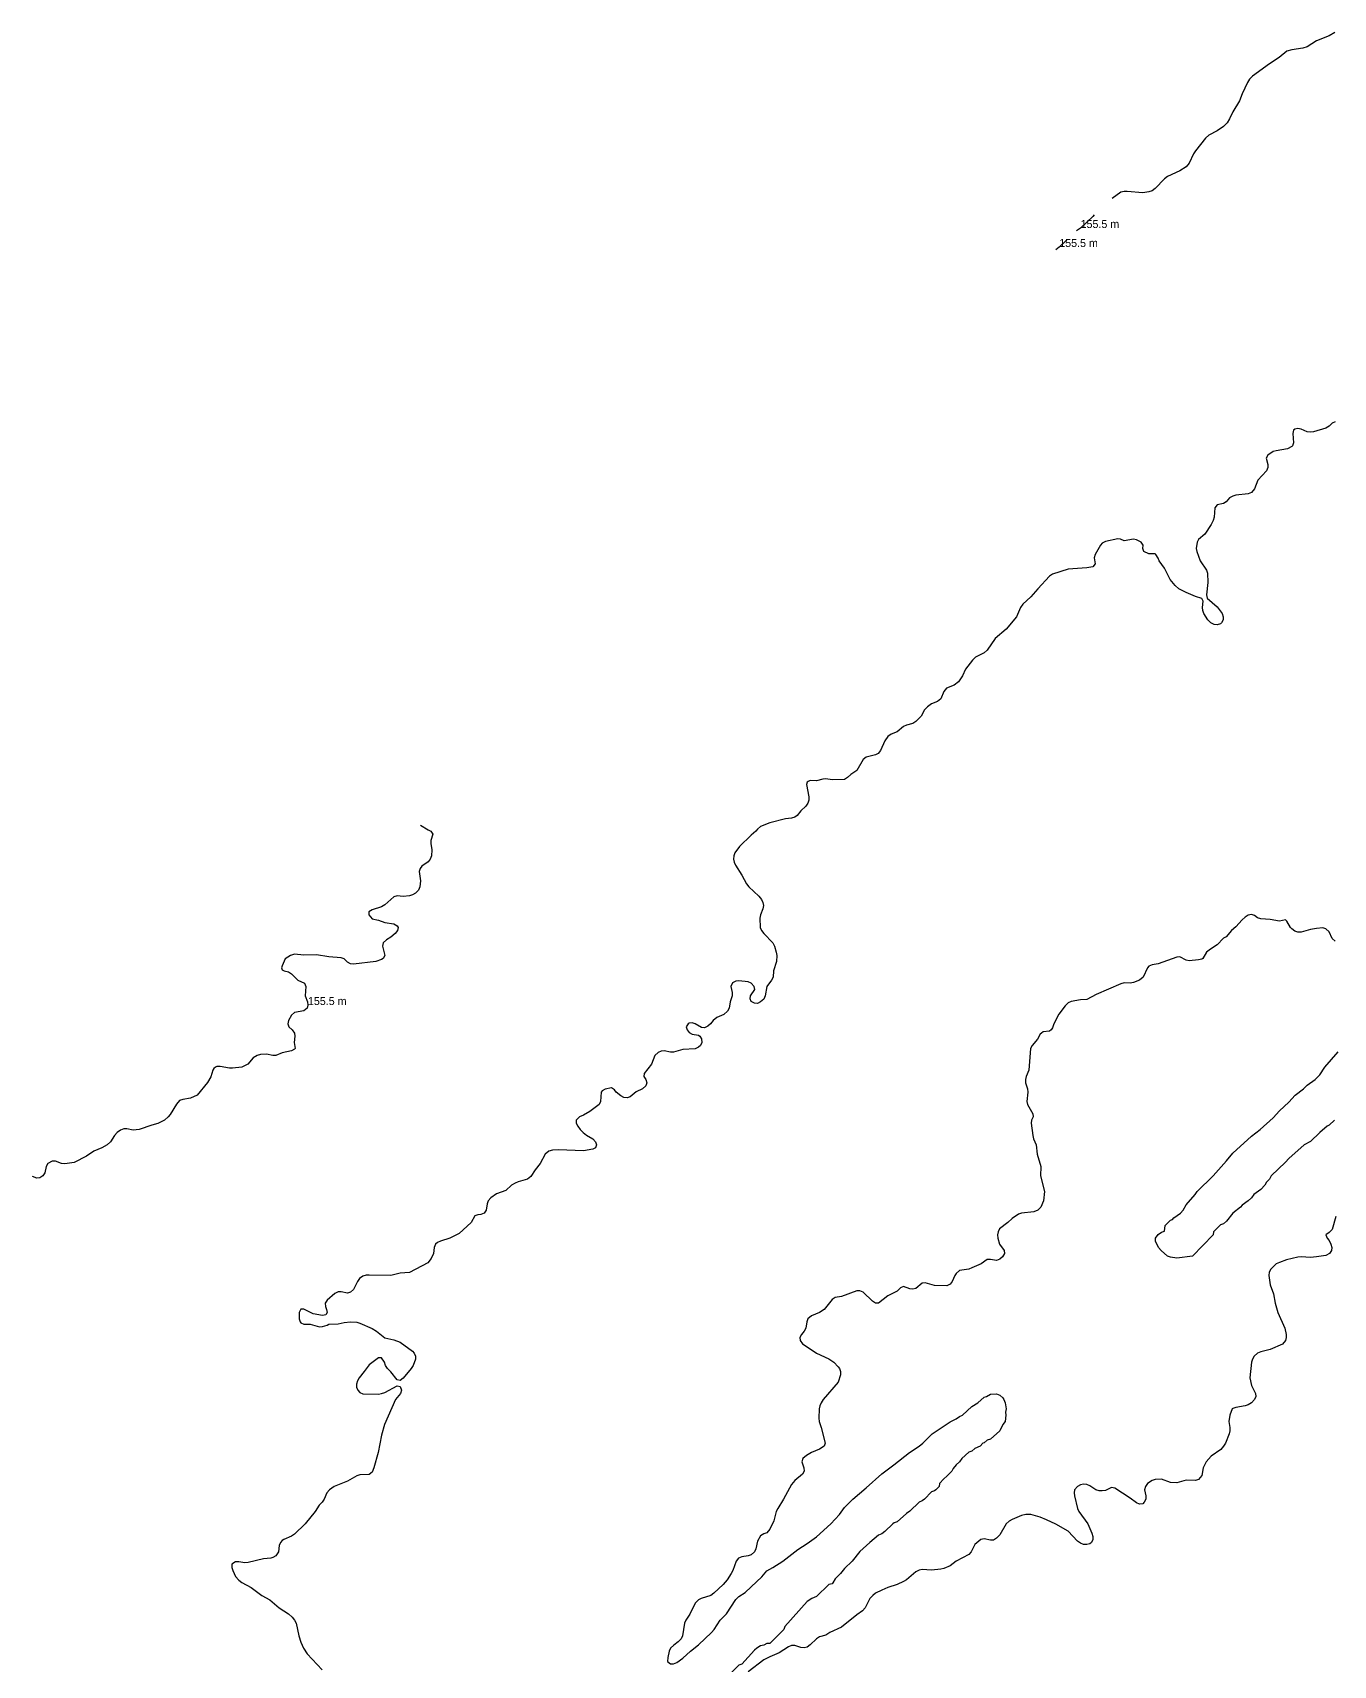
# Model space of a CAD drawing. Header units: metres. Extents: x 1651473 to 1651602, y 8211833 to 8211967.
# Drawn here: x 1651506.91 to 1651537.73, y 8211921.35 to 8211960.04 of the extents above; entities that cross this region are included whole.
import ezdxf

# ---------------------------------------------------------------- set-up
doc = ezdxf.new("R2010")
doc.units = ezdxf.units.M
doc.header["$MEASUREMENT"] = 0
doc.layers.add('Contour_Line_Minor', color=7, linetype='Continuous')
doc.layers.add('FeatureAttribs', color=7, linetype='Continuous')

# ---------------------------------------------------------------- blocks, each defined once
blk = doc.blocks.new('FEATURE')

msp = doc.modelspace()

# ---------------------------------------------------------------- linework, layer by layer
at = {"layer": 'Contour_Line_Minor', "color": 36, "true_color": 0x804000}
for points in [[(1651537.77, 8211960.037, 155.5), (1651537.636, 8211959.963, 155.5), (1651537.336, 8211959.842, 155.5), (1651537.115, 8211959.703, 155.5), (1651537.006, 8211959.669, 155.5), (1651536.747, 8211959.632, 155.5), (1651536.633, 8211959.595, 155.5), (1651536.448, 8211959.448, 155.5), (1651536.217, 8211959.301, 155.5), (1651535.818, 8211959.007, 155.5), (1651535.748, 8211958.933, 155.5), (1651535.7, 8211958.859, 155.5), (1651535.569, 8211958.587, 155.5), (1651535.506, 8211958.418, 155.5), (1651535.349, 8211958.165, 155.5), (1651535.275, 8211957.995, 155.5), (1651535.218, 8211957.902, 155.5), (1651535.128, 8211957.812, 155.5), (1651534.981, 8211957.714, 155.5), (1651534.782, 8211957.608, 155.5), (1651534.706, 8211957.534, 155.5), (1651534.465, 8211957.239, 155.5), (1651534.42, 8211957.166, 155.5), (1651534.318, 8211956.941, 155.5), (1651534.244, 8211956.854, 155.5), (1651534.097, 8211956.762, 155.5), (1651533.803, 8211956.625, 155.5), (1651533.729, 8211956.57, 155.5), (1651533.508, 8211956.344, 155.5), (1651533.435, 8211956.292, 155.5), (1651533.361, 8211956.262, 155.5), (1651533.214, 8211956.241, 155.5), (1651532.846, 8211956.27, 155.5), (1651532.772, 8211956.271, 155.5), (1651532.699, 8211956.254, 155.5), (1651532.49, 8211956.105, 155.5)], [(1651532.067, 8211955.722, 155.5), (1651532.036, 8211955.681, 155.5), (1651531.742, 8211955.408, 155.5), (1651531.646, 8211955.341, 155.5)], [(1651531.422, 8211955.138, 155.5), (1651531.394, 8211955.105, 155.5), (1651531.236, 8211954.958, 155.5), (1651531.154, 8211954.895, 155.5)], [(1651537.778, 8211950.819, 155), (1651537.704, 8211950.782, 155), (1651537.63, 8211950.715, 155), (1651537.557, 8211950.669, 155), (1651537.262, 8211950.576, 155), (1651537.189, 8211950.57, 155), (1651537.115, 8211950.581, 155), (1651536.968, 8211950.643, 155), (1651536.894, 8211950.657, 155), (1651536.821, 8211950.645, 155), (1651536.785, 8211950.615, 155), (1651536.774, 8211950.542, 155), (1651536.79, 8211950.321, 155), (1651536.765, 8211950.247, 155), (1651536.747, 8211950.23, 155), (1651536.648, 8211950.174, 155), (1651536.379, 8211950.132, 155), (1651536.305, 8211950.11, 155), (1651536.178, 8211950.026, 155), (1651536.137, 8211949.953, 155), (1651536.176, 8211949.805, 155), (1651536.181, 8211949.732, 155), (1651536.146, 8211949.658, 155), (1651535.942, 8211949.437, 155), (1651535.864, 8211949.232, 155), (1651535.79, 8211949.143, 155), (1651535.717, 8211949.107, 155), (1651535.422, 8211949.078, 155), (1651535.349, 8211949.055, 155), (1651535.275, 8211949.017, 155), (1651535.194, 8211948.922, 155), (1651535.128, 8211948.878, 155), (1651534.981, 8211948.852, 155), (1651534.925, 8211948.775, 155), (1651534.906, 8211948.554, 155), (1651534.883, 8211948.481, 155), (1651534.833, 8211948.383, 155), (1651534.686, 8211948.156, 155), (1651534.539, 8211948.025, 155), (1651534.508, 8211947.965, 155), (1651534.485, 8211947.818, 155), (1651534.494, 8211947.744, 155), (1651534.58, 8211947.524, 155), (1651534.729, 8211947.303, 155), (1651534.748, 8211947.229, 155), (1651534.756, 8211947.008, 155), (1651534.727, 8211946.714, 155), (1651534.742, 8211946.64, 155), (1651534.981, 8211946.432, 155), (1651535.097, 8211946.272, 155), (1651535.122, 8211946.199, 155), (1651535.124, 8211946.125, 155), (1651535.083, 8211946.051, 155), (1651535.054, 8211946.03, 155), (1651534.981, 8211946.004, 155), (1651534.907, 8211946.012, 155), (1651534.829, 8211946.051, 155), (1651534.76, 8211946.125, 155), (1651534.666, 8211946.272, 155), (1651534.64, 8211946.346, 155), (1651534.633, 8211946.419, 155), (1651534.65, 8211946.567, 155), (1651534.612, 8211946.629, 155), (1651534.465, 8211946.675, 155), (1651534.244, 8211946.769, 155), (1651534.07, 8211946.861, 155), (1651533.98, 8211946.935, 155), (1651533.862, 8211947.082, 155), (1651533.729, 8211947.35, 155), (1651533.608, 8211947.524, 155), (1651533.582, 8211947.584, 155), (1651533.523, 8211947.671, 155), (1651533.508, 8211947.687, 155), (1651533.361, 8211947.692, 155), (1651533.245, 8211947.744, 155), (1651533.219, 8211947.818, 155), (1651533.227, 8211947.892, 155), (1651533.179, 8211947.965, 155), (1651533.067, 8211948.023, 155), (1651532.993, 8211948.039, 155), (1651532.772, 8211948, 155), (1651532.685, 8211948.039, 155), (1651532.625, 8211948.045, 155), (1651532.331, 8211947.984, 155), (1651532.257, 8211947.942, 155), (1651532.216, 8211947.892, 155), (1651532.088, 8211947.671, 155), (1651532.062, 8211947.597, 155), (1651532.092, 8211947.45, 155), (1651532.036, 8211947.379, 155), (1651531.889, 8211947.355, 155), (1651531.447, 8211947.325, 155), (1651531.079, 8211947.207, 155), (1651531.006, 8211947.158, 155), (1651530.728, 8211946.861, 155), (1651530.564, 8211946.666, 155), (1651530.378, 8211946.493, 155), (1651530.322, 8211946.419, 155), (1651530.223, 8211946.199, 155), (1651529.983, 8211945.904, 155), (1651529.722, 8211945.683, 155), (1651529.533, 8211945.41, 155), (1651529.46, 8211945.342, 155), (1651529.255, 8211945.242, 155), (1651529.182, 8211945.168, 155), (1651529.018, 8211944.957, 155), (1651528.945, 8211944.796, 155), (1651528.847, 8211944.653, 155), (1651528.749, 8211944.579, 155), (1651528.567, 8211944.506, 155), (1651528.503, 8211944.43, 155), (1651528.429, 8211944.25, 155), (1651528.356, 8211944.187, 155), (1651528.208, 8211944.132, 155), (1651528.113, 8211944.064, 155), (1651528.046, 8211943.99, 155), (1651527.965, 8211943.843, 155), (1651527.84, 8211943.719, 155), (1651527.767, 8211943.672, 155), (1651527.62, 8211943.63, 155), (1651527.546, 8211943.597, 155), (1651527.399, 8211943.471, 155), (1651527.252, 8211943.416, 155), (1651527.178, 8211943.36, 155), (1651527.104, 8211943.259, 155), (1651527.004, 8211943.033, 155), (1651526.948, 8211942.96, 155), (1651526.884, 8211942.923, 155), (1651526.663, 8211942.875, 155), (1651526.587, 8211942.813, 155), (1651526.442, 8211942.557, 155), (1651526.295, 8211942.457, 155), (1651526.221, 8211942.388, 155), (1651526.147, 8211942.344, 155), (1651525.853, 8211942.334, 155), (1651525.706, 8211942.355, 155), (1651525.632, 8211942.35, 155), (1651525.485, 8211942.314, 155), (1651525.338, 8211942.317, 155), (1651525.285, 8211942.297, 155), (1651525.264, 8211942.275, 155), (1651525.247, 8211942.224, 155), (1651525.3, 8211941.929, 155), (1651525.3, 8211941.856, 155), (1651525.281, 8211941.782, 155), (1651525.233, 8211941.708, 155), (1651525.117, 8211941.599, 155), (1651525.03, 8211941.488, 155), (1651524.97, 8211941.449, 155), (1651524.896, 8211941.429, 155), (1651524.749, 8211941.409, 155), (1651524.381, 8211941.314, 155), (1651524.16, 8211941.225, 155), (1651524.086, 8211941.167, 155), (1651524.05, 8211941.12, 155), (1651523.939, 8211941.027, 155), (1651523.658, 8211940.752, 155), (1651523.549, 8211940.604, 155), (1651523.523, 8211940.531, 155), (1651523.519, 8211940.457, 155), (1651523.534, 8211940.384, 155), (1651523.565, 8211940.31, 155), (1651523.718, 8211940.078, 155), (1651523.83, 8211939.868, 155), (1651523.882, 8211939.795, 155), (1651524.118, 8211939.574, 155), (1651524.18, 8211939.5, 155), (1651524.215, 8211939.427, 155), (1651524.23, 8211939.353, 155), (1651524.217, 8211939.279, 155), (1651524.16, 8211939.132, 155), (1651524.145, 8211939.059, 155), (1651524.149, 8211938.838, 155), (1651524.184, 8211938.764, 155), (1651524.239, 8211938.691, 155), (1651524.447, 8211938.47, 155), (1651524.488, 8211938.396, 155), (1651524.531, 8211938.249, 155), (1651524.543, 8211938.175, 155), (1651524.538, 8211938.028, 155), (1651524.463, 8211937.807, 155), (1651524.457, 8211937.66, 155), (1651524.419, 8211937.586, 155), (1651524.307, 8211937.439, 155), (1651524.272, 8211937.218, 155), (1651524.234, 8211937.137, 155), (1651524.16, 8211937.074, 155), (1651524.086, 8211937.038, 155), (1651524.013, 8211937.039, 155), (1651523.939, 8211937.085, 155), (1651523.91, 8211937.145, 155), (1651523.921, 8211937.218, 155), (1651524.021, 8211937.366, 155), (1651524.009, 8211937.439, 155), (1651523.937, 8211937.513, 155), (1651523.866, 8211937.545, 155), (1651523.645, 8211937.574, 155), (1651523.571, 8211937.565, 155), (1651523.498, 8211937.522, 155), (1651523.456, 8211937.439, 155), (1651523.486, 8211937.292, 155), (1651523.489, 8211937.218, 155), (1651523.438, 8211937.071, 155), (1651523.414, 8211936.924, 155), (1651523.38, 8211936.85, 155), (1651523.289, 8211936.777, 155), (1651523.124, 8211936.703, 155), (1651523.035, 8211936.629, 155), (1651522.976, 8211936.556, 155), (1651522.909, 8211936.501, 155), (1651522.835, 8211936.462, 155), (1651522.761, 8211936.468, 155), (1651522.614, 8211936.554, 155), (1651522.541, 8211936.573, 155), (1651522.467, 8211936.567, 155), (1651522.446, 8211936.556, 155), (1651522.4, 8211936.482, 155), (1651522.419, 8211936.409, 155), (1651522.467, 8211936.344, 155), (1651522.541, 8211936.305, 155), (1651522.688, 8211936.285, 155), (1651522.724, 8211936.261, 155), (1651522.761, 8211936.194, 155), (1651522.766, 8211936.114, 155), (1651522.734, 8211936.041, 155), (1651522.688, 8211935.998, 155), (1651522.614, 8211935.963, 155), (1651522.32, 8211935.948, 155), (1651522.099, 8211935.881, 155), (1651522.025, 8211935.878, 155), (1651521.878, 8211935.911, 155), (1651521.805, 8211935.903, 155), (1651521.731, 8211935.875, 155), (1651521.657, 8211935.805, 155), (1651521.576, 8211935.599, 155), (1651521.4, 8211935.378, 155), (1651521.39, 8211935.305, 155), (1651521.439, 8211935.231, 155), (1651521.465, 8211935.157, 155), (1651521.445, 8211935.084, 155), (1651521.363, 8211935.012, 155), (1651521.216, 8211934.938, 155), (1651521.068, 8211934.824, 155), (1651520.995, 8211934.797, 155), (1651520.921, 8211934.807, 155), (1651520.848, 8211934.844, 155), (1651520.739, 8211934.936, 155), (1651520.7, 8211934.986, 155), (1651520.627, 8211935.04, 155), (1651520.48, 8211935.008, 155), (1651520.406, 8211934.963, 155), (1651520.385, 8211934.936, 155), (1651520.367, 8211934.716, 155), (1651520.332, 8211934.642, 155), (1651520.112, 8211934.476, 155), (1651519.964, 8211934.389, 155), (1651519.868, 8211934.348, 155), (1651519.789, 8211934.274, 155), (1651519.79, 8211934.2, 155), (1651519.829, 8211934.127, 155), (1651519.887, 8211934.053, 155), (1651519.955, 8211933.98, 155), (1651520.038, 8211933.918, 155), (1651520.185, 8211933.832, 155), (1651520.246, 8211933.759, 155), (1651520.274, 8211933.685, 155), (1651520.252, 8211933.612, 155), (1651520.185, 8211933.583, 155), (1651519.964, 8211933.546, 155), (1651519.375, 8211933.564, 155), (1651519.228, 8211933.556, 155), (1651519.142, 8211933.538, 155), (1651519.052, 8211933.464, 155), (1651518.937, 8211933.243, 155), (1651518.818, 8211933.096, 155), (1651518.713, 8211932.932, 155), (1651518.639, 8211932.873, 155), (1651518.419, 8211932.813, 155), (1651518.345, 8211932.777, 155), (1651518.261, 8211932.728, 155), (1651518.124, 8211932.605, 155), (1651517.903, 8211932.525, 155), (1651517.768, 8211932.434, 155), (1651517.707, 8211932.36, 155), (1651517.678, 8211932.287, 155), (1651517.658, 8211932.139, 155), (1651517.612, 8211932.066, 155), (1651517.535, 8211932.034, 155), (1651517.462, 8211932.028, 155), (1651517.388, 8211932.005, 155), (1651517.302, 8211931.845, 155), (1651517.02, 8211931.588, 155), (1651516.799, 8211931.472, 155), (1651516.578, 8211931.406, 155), (1651516.505, 8211931.374, 155), (1651516.454, 8211931.33, 155), (1651516.427, 8211931.256, 155), (1651516.411, 8211931.109, 155), (1651516.357, 8211930.995, 155), (1651516.278, 8211930.888, 155), (1651515.842, 8211930.665, 155), (1651515.621, 8211930.643, 155), (1651515.401, 8211930.59, 155), (1651514.885, 8211930.598, 155), (1651514.812, 8211930.595, 155), (1651514.738, 8211930.572, 155), (1651514.66, 8211930.52, 155), (1651514.607, 8211930.446, 155), (1651514.517, 8211930.26, 155), (1651514.444, 8211930.192, 155), (1651514.37, 8211930.173, 155), (1651514.223, 8211930.206, 155), (1651514.149, 8211930.2, 155), (1651514.076, 8211930.165, 155), (1651513.888, 8211930.005, 155), (1651513.845, 8211929.931, 155), (1651513.849, 8211929.857, 155), (1651513.878, 8211929.784, 155), (1651513.889, 8211929.71, 155), (1651513.855, 8211929.657, 155), (1651513.781, 8211929.645, 155), (1651513.56, 8211929.681, 155), (1651513.34, 8211929.793, 155), (1651513.266, 8211929.792, 155), (1651513.229, 8211929.71, 155), (1651513.229, 8211929.563, 155), (1651513.251, 8211929.489, 155), (1651513.266, 8211929.47, 155), (1651513.34, 8211929.434, 155), (1651513.487, 8211929.436, 155), (1651513.708, 8211929.376, 155), (1651513.781, 8211929.385, 155), (1651513.89, 8211929.416, 155), (1651513.928, 8211929.438, 155), (1651514.149, 8211929.443, 155), (1651514.296, 8211929.475, 155), (1651514.444, 8211929.491, 155), (1651514.591, 8211929.487, 155), (1651514.664, 8211929.46, 155), (1651514.959, 8211929.335, 155), (1651515.063, 8211929.269, 155), (1651515.253, 8211929.114, 155), (1651515.474, 8211929.065, 155), (1651515.621, 8211929.007, 155), (1651515.916, 8211928.799, 155), (1651515.954, 8211928.753, 155), (1651515.985, 8211928.68, 155), (1651515.984, 8211928.606, 155), (1651515.927, 8211928.459, 155), (1651515.883, 8211928.385, 155), (1651515.695, 8211928.154, 155), (1651515.621, 8211928.103, 155), (1651515.548, 8211928.12, 155), (1651515.401, 8211928.307, 155), (1651515.319, 8211928.385, 155), (1651515.274, 8211928.459, 155), (1651515.247, 8211928.533, 155), (1651515.18, 8211928.638, 155), (1651515.106, 8211928.641, 155), (1651514.885, 8211928.477, 155), (1651514.771, 8211928.312, 155), (1651514.65, 8211928.164, 155), (1651514.609, 8211928.091, 155), (1651514.589, 8211928.017, 155), (1651514.586, 8211927.944, 155), (1651514.615, 8211927.87, 155), (1651514.664, 8211927.818, 155), (1651514.738, 8211927.785, 155), (1651515.106, 8211927.782, 155), (1651515.18, 8211927.793, 155), (1651515.253, 8211927.821, 155), (1651515.548, 8211927.976, 155), (1651515.621, 8211927.962, 155), (1651515.653, 8211927.87, 155), (1651515.626, 8211927.796, 155), (1651515.512, 8211927.649, 155), (1651515.246, 8211927.06, 155), (1651515.18, 8211926.809, 155), (1651515.099, 8211926.398, 155), (1651514.999, 8211926.03, 155), (1651514.959, 8211925.93, 155), (1651514.885, 8211925.873, 155), (1651514.664, 8211925.865, 155), (1651514.591, 8211925.841, 155), (1651514.37, 8211925.719, 155), (1651514.06, 8211925.588, 155), (1651513.943, 8211925.515, 155), (1651513.883, 8211925.441, 155), (1651513.819, 8211925.294, 155), (1651513.771, 8211925.22, 155), (1651513.704, 8211925.147, 155), (1651513.608, 8211924.999, 155), (1651513.372, 8211924.705, 155), (1651513.119, 8211924.465, 155), (1651513.045, 8211924.415, 155), (1651512.867, 8211924.337, 155), (1651512.824, 8211924.309, 155), (1651512.786, 8211924.263, 155), (1651512.755, 8211924.19, 155), (1651512.737, 8211924.042, 155), (1651512.677, 8211923.95, 155), (1651512.603, 8211923.907, 155), (1651512.557, 8211923.895, 155), (1651512.383, 8211923.878, 155), (1651512.015, 8211923.788, 155), (1651511.941, 8211923.782, 155), (1651511.794, 8211923.809, 155), (1651511.72, 8211923.805, 155), (1651511.635, 8211923.748, 155), (1651511.634, 8211923.674, 155), (1651511.655, 8211923.601, 155), (1651511.72, 8211923.459, 155), (1651511.794, 8211923.374, 155), (1651511.867, 8211923.32, 155), (1651512.088, 8211923.196, 155), (1651512.34, 8211923.012, 155), (1651512.53, 8211922.903, 155), (1651512.751, 8211922.717, 155), (1651512.971, 8211922.574, 155), (1651513.065, 8211922.497, 155), (1651513.119, 8211922.426, 155), (1651513.159, 8211922.349, 155), (1651513.217, 8211922.055, 155), (1651513.266, 8211921.905, 155), (1651513.326, 8211921.761, 155), (1651513.413, 8211921.624, 155), (1651513.774, 8211921.245, 155)], [(1651516.102, 8211941.261, 155.5), (1651516.284, 8211941.146, 155.5), (1651516.346, 8211941.12, 155.5), (1651516.394, 8211941.046, 155.5), (1651516.345, 8211940.899, 155.5), (1651516.343, 8211940.825, 155.5), (1651516.373, 8211940.678, 155.5), (1651516.363, 8211940.531, 155.5), (1651516.334, 8211940.457, 155.5), (1651516.284, 8211940.393, 155.5), (1651516.137, 8211940.291, 155.5), (1651516.095, 8211940.236, 155.5), (1651516.071, 8211940.163, 155.5), (1651516.098, 8211939.942, 155.5), (1651516.095, 8211939.868, 155.5), (1651516.086, 8211939.795, 155.5), (1651516.057, 8211939.721, 155.5), (1651515.984, 8211939.647, 155.5), (1651515.916, 8211939.612, 155.5), (1651515.842, 8211939.589, 155.5), (1651515.695, 8211939.569, 155.5), (1651515.548, 8211939.582, 155.5), (1651515.474, 8211939.562, 155.5), (1651515.253, 8211939.373, 155.5), (1651515.18, 8211939.325, 155.5), (1651514.959, 8211939.254, 155.5), (1651514.879, 8211939.206, 155.5), (1651514.881, 8211939.132, 155.5), (1651514.959, 8211939.042, 155.5), (1651515.106, 8211939.008, 155.5), (1651515.253, 8211938.951, 155.5), (1651515.474, 8211938.921, 155.5), (1651515.548, 8211938.876, 155.5), (1651515.57, 8211938.838, 155.5), (1651515.554, 8211938.764, 155.5), (1651515.499, 8211938.691, 155.5), (1651515.401, 8211938.608, 155.5), (1651515.293, 8211938.543, 155.5), (1651515.221, 8211938.47, 155.5), (1651515.2, 8211938.396, 155.5), (1651515.254, 8211938.175, 155.5), (1651515.219, 8211938.102, 155.5), (1651515.18, 8211938.078, 155.5), (1651515.044, 8211938.028, 155.5), (1651514.517, 8211937.968, 155.5), (1651514.444, 8211937.974, 155.5), (1651514.37, 8211938.011, 155.5), (1651514.296, 8211938.094, 155.5), (1651514.223, 8211938.119, 155.5), (1651513.928, 8211938.14, 155.5), (1651513.634, 8211938.186, 155.5), (1651513.34, 8211938.182, 155.5), (1651513.119, 8211938.2, 155.5), (1651513.023, 8211938.175, 155.5), (1651512.898, 8211938.093, 155.5), (1651512.824, 8211937.928, 155.5), (1651512.812, 8211937.881, 155.5), (1651512.824, 8211937.835, 155.5), (1651512.868, 8211937.807, 155.5), (1651512.971, 8211937.784, 155.5), (1651513.045, 8211937.737, 155.5), (1651513.192, 8211937.591, 155.5), (1651513.35, 8211937.513, 155.5), (1651513.387, 8211937.439, 155.5), (1651513.366, 8211937.218, 155.5), (1651513.426, 8211937.071, 155.5), (1651513.434, 8211936.998, 155.5), (1651513.413, 8211936.923, 155.5), (1651513.34, 8211936.864, 155.5), (1651513.119, 8211936.818, 155.5), (1651513.045, 8211936.758, 155.5), (1651512.974, 8211936.629, 155.5), (1651512.958, 8211936.556, 155.5), (1651512.986, 8211936.482, 155.5), (1651513.065, 8211936.409, 155.5), (1651513.117, 8211936.335, 155.5), (1651513.126, 8211936.261, 155.5), (1651513.111, 8211936.114, 155.5), (1651513.133, 8211935.967, 155.5), (1651513.119, 8211935.95, 155.5), (1651513.045, 8211935.911, 155.5), (1651512.824, 8211935.863, 155.5), (1651512.677, 8211935.803, 155.5), (1651512.603, 8211935.805, 155.5), (1651512.456, 8211935.835, 155.5), (1651512.309, 8211935.824, 155.5), (1651512.235, 8211935.806, 155.5), (1651512.137, 8211935.746, 155.5), (1651512.009, 8211935.599, 155.5), (1651511.867, 8211935.53, 155.5), (1651511.647, 8211935.5, 155.5), (1651511.573, 8211935.501, 155.5), (1651511.352, 8211935.545, 155.5), (1651511.278, 8211935.54, 155.5), (1651511.248, 8211935.525, 155.5), (1651511.205, 8211935.491, 155.5), (1651511.182, 8211935.452, 155.5), (1651511.131, 8211935.3, 155.5), (1651511.058, 8211935.166, 155.5), (1651510.807, 8211934.863, 155.5), (1651510.654, 8211934.789, 155.5), (1651510.469, 8211934.762, 155.5), (1651510.395, 8211934.737, 155.5), (1651510.322, 8211934.647, 155.5), (1651510.174, 8211934.408, 155.5), (1651510.126, 8211934.348, 155.5), (1651510.035, 8211934.274, 155.5), (1651509.88, 8211934.189, 155.5), (1651509.733, 8211934.151, 155.5), (1651509.438, 8211934.05, 155.5), (1651509.291, 8211934.037, 155.5), (1651509.144, 8211934.062, 155.5), (1651509.07, 8211934.063, 155.5), (1651508.997, 8211934.037, 155.5), (1651508.917, 8211933.98, 155.5), (1651508.852, 8211933.906, 155.5), (1651508.754, 8211933.759, 155.5), (1651508.68, 8211933.685, 155.5), (1651508.555, 8211933.616, 155.5), (1651508.359, 8211933.538, 155.5), (1651508.187, 8211933.416, 155.5), (1651507.892, 8211933.268, 155.5), (1651507.672, 8211933.233, 155.5), (1651507.598, 8211933.241, 155.5), (1651507.451, 8211933.3, 155.5), (1651507.377, 8211933.3, 155.5), (1651507.269, 8211933.243, 155.5), (1651507.23, 8211933.17, 155.5), (1651507.198, 8211933.023, 155.5), (1651507.15, 8211932.949, 155.5), (1651507.083, 8211932.905, 155.5), (1651507.009, 8211932.9, 155.5), (1651506.912, 8211932.937, 155.5)], [(1651537.778, 8211938.514, 154.5), (1651537.704, 8211938.577, 154.5), (1651537.63, 8211938.731, 154.5), (1651537.557, 8211938.807, 154.5), (1651537.483, 8211938.825, 154.5), (1651537.336, 8211938.812, 154.5), (1651537.189, 8211938.789, 154.5), (1651536.968, 8211938.723, 154.5), (1651536.894, 8211938.725, 154.5), (1651536.821, 8211938.749, 154.5), (1651536.747, 8211938.8, 154.5), (1651536.714, 8211938.838, 154.5), (1651536.632, 8211938.985, 154.5), (1651536.6, 8211939.018, 154.5), (1651536.453, 8211938.987, 154.5), (1651536.232, 8211939.025, 154.5), (1651536.011, 8211939.039, 154.5), (1651535.937, 8211939.063, 154.5), (1651535.864, 8211939.116, 154.5), (1651535.79, 8211939.141, 154.5), (1651535.717, 8211939.127, 154.5), (1651535.643, 8211939.082, 154.5), (1651535.569, 8211939.016, 154.5), (1651535.422, 8211938.852, 154.5), (1651535.315, 8211938.764, 154.5), (1651535.195, 8211938.617, 154.5), (1651535.128, 8211938.58, 154.5), (1651534.981, 8211938.425, 154.5), (1651534.817, 8211938.322, 154.5), (1651534.73, 8211938.249, 154.5), (1651534.637, 8211938.102, 154.5), (1651534.612, 8211938.086, 154.5), (1651534.539, 8211938.066, 154.5), (1651534.318, 8211938.043, 154.5), (1651534.244, 8211938.062, 154.5), (1651534.097, 8211938.141, 154.5), (1651534.024, 8211938.136, 154.5), (1651533.582, 8211937.978, 154.5), (1651533.435, 8211937.953, 154.5), (1651533.361, 8211937.922, 154.5), (1651533.327, 8211937.881, 154.5), (1651533.229, 8211937.66, 154.5), (1651533.14, 8211937.586, 154.5), (1651532.993, 8211937.531, 154.5), (1651532.919, 8211937.52, 154.5), (1651532.772, 8211937.521, 154.5), (1651532.699, 8211937.498, 154.5), (1651532.11, 8211937.248, 154.5), (1651531.889, 8211937.126, 154.5), (1651531.742, 8211937.121, 154.5), (1651531.521, 8211937.079, 154.5), (1651531.447, 8211937.048, 154.5), (1651531.374, 8211936.981, 154.5), (1651531.226, 8211936.784, 154.5), (1651531.109, 8211936.556, 154.5), (1651531.079, 8211936.462, 154.5), (1651531.043, 8211936.409, 154.5), (1651531.006, 8211936.378, 154.5), (1651530.858, 8211936.364, 154.5), (1651530.813, 8211936.335, 154.5), (1651530.785, 8211936.305, 154.5), (1651530.724, 8211936.188, 154.5), (1651530.596, 8211936.041, 154.5), (1651530.559, 8211935.967, 154.5), (1651530.517, 8211935.452, 154.5), (1651530.452, 8211935.305, 154.5), (1651530.436, 8211935.231, 154.5), (1651530.439, 8211935.157, 154.5), (1651530.483, 8211935.01, 154.5), (1651530.494, 8211934.936, 154.5), (1651530.472, 8211934.716, 154.5), (1651530.486, 8211934.642, 154.5), (1651530.611, 8211934.421, 154.5), (1651530.616, 8211934.348, 154.5), (1651530.582, 8211934.274, 154.5), (1651530.57, 8211934.2, 154.5), (1651530.608, 8211933.906, 154.5), (1651530.623, 8211933.832, 154.5), (1651530.691, 8211933.685, 154.5), (1651530.715, 8211933.464, 154.5), (1651530.804, 8211933.17, 154.5), (1651530.79, 8211932.949, 154.5), (1651530.891, 8211932.581, 154.5), (1651530.866, 8211932.36, 154.5), (1651530.799, 8211932.213, 154.5), (1651530.731, 8211932.139, 154.5), (1651530.638, 8211932.097, 154.5), (1651530.343, 8211932.069, 154.5), (1651530.27, 8211932.04, 154.5), (1651530.122, 8211931.944, 154.5), (1651530.019, 8211931.845, 154.5), (1651529.825, 8211931.698, 154.5), (1651529.788, 8211931.624, 154.5), (1651529.775, 8211931.55, 154.5), (1651529.779, 8211931.477, 154.5), (1651529.821, 8211931.33, 154.5), (1651529.928, 8211931.182, 154.5), (1651529.94, 8211931.109, 154.5), (1651529.889, 8211931.035, 154.5), (1651529.828, 8211930.975, 154.5), (1651529.754, 8211930.948, 154.5), (1651529.607, 8211930.972, 154.5), (1651529.533, 8211930.967, 154.5), (1651529.386, 8211930.865, 154.5), (1651529.165, 8211930.769, 154.5), (1651529.092, 8211930.743, 154.5), (1651528.871, 8211930.706, 154.5), (1651528.797, 8211930.64, 154.5), (1651528.766, 8211930.594, 154.5), (1651528.698, 8211930.446, 154.5), (1651528.65, 8211930.383, 154.5), (1651528.577, 8211930.346, 154.5), (1651528.282, 8211930.353, 154.5), (1651528.061, 8211930.417, 154.5), (1651527.988, 8211930.41, 154.5), (1651527.84, 8211930.281, 154.5), (1651527.767, 8211930.267, 154.5), (1651527.693, 8211930.278, 154.5), (1651527.546, 8211930.331, 154.5), (1651527.472, 8211930.299, 154.5), (1651527.399, 8211930.217, 154.5), (1651527.178, 8211930.107, 154.5), (1651526.957, 8211929.936, 154.5), (1651526.884, 8211929.934, 154.5), (1651526.81, 8211929.979, 154.5), (1651526.589, 8211930.193, 154.5), (1651526.515, 8211930.227, 154.5), (1651526.442, 8211930.227, 154.5), (1651526.074, 8211930.092, 154.5), (1651525.927, 8211930.065, 154.5), (1651525.853, 8211930.023, 154.5), (1651525.664, 8211929.784, 154.5), (1651525.559, 8211929.715, 154.5), (1651525.37, 8211929.637, 154.5), (1651525.281, 8211929.563, 154.5), (1651525.254, 8211929.489, 154.5), (1651525.234, 8211929.342, 154.5), (1651525.191, 8211929.269, 154.5), (1651525.128, 8211929.195, 154.5), (1651525.089, 8211929.121, 154.5), (1651525.099, 8211929.048, 154.5), (1651525.155, 8211928.974, 154.5), (1651525.191, 8211928.947, 154.5), (1651525.489, 8211928.753, 154.5), (1651525.779, 8211928.617, 154.5), (1651525.892, 8211928.533, 154.5), (1651526, 8211928.427, 154.5), (1651526.03, 8211928.385, 154.5), (1651526.055, 8211928.312, 154.5), (1651526.055, 8211928.238, 154.5), (1651526, 8211928.062, 154.5), (1651525.644, 8211927.649, 154.5), (1651525.594, 8211927.576, 154.5), (1651525.564, 8211927.502, 154.5), (1651525.55, 8211927.428, 154.5), (1651525.539, 8211927.208, 154.5), (1651525.546, 8211927.134, 154.5), (1651525.595, 8211926.987, 154.5), (1651525.689, 8211926.619, 154.5), (1651525.669, 8211926.545, 154.5), (1651525.559, 8211926.473, 154.5), (1651525.365, 8211926.398, 154.5), (1651525.249, 8211926.324, 154.5), (1651525.161, 8211926.251, 154.5), (1651525.14, 8211926.177, 154.5), (1651525.185, 8211926.03, 154.5), (1651525.192, 8211925.956, 154.5), (1651525.155, 8211925.883, 154.5), (1651524.97, 8211925.733, 154.5), (1651524.896, 8211925.641, 154.5), (1651524.706, 8211925.294, 154.5), (1651524.565, 8211925.073, 154.5), (1651524.532, 8211924.999, 154.5), (1651524.475, 8211924.778, 154.5), (1651524.381, 8211924.581, 154.5), (1651524.307, 8211924.492, 154.5), (1651524.234, 8211924.47, 154.5), (1651524.16, 8211924.421, 154.5), (1651524.086, 8211924.293, 154.5), (1651524.05, 8211924.116, 154.5), (1651524.013, 8211924.042, 154.5), (1651523.939, 8211923.972, 154.5), (1651523.866, 8211923.948, 154.5), (1651523.718, 8211923.926, 154.5), (1651523.639, 8211923.895, 154.5), (1651523.58, 8211923.822, 154.5), (1651523.506, 8211923.601, 154.5), (1651523.463, 8211923.527, 154.5), (1651523.368, 8211923.38, 154.5), (1651523.277, 8211923.271, 154.5), (1651523.056, 8211923.06, 154.5), (1651522.98, 8211923.012, 154.5), (1651522.756, 8211922.938, 154.5), (1651522.688, 8211922.905, 154.5), (1651522.614, 8211922.829, 154.5), (1651522.481, 8211922.57, 154.5), (1651522.388, 8211922.423, 154.5), (1651522.361, 8211922.349, 154.5), (1651522.309, 8211922.055, 154.5), (1651522.275, 8211921.981, 154.5), (1651522.21, 8211921.908, 154.5), (1651522.103, 8211921.834, 154.5), (1651522.028, 8211921.761, 154.5), (1651521.992, 8211921.687, 154.5), (1651521.959, 8211921.54, 154.5), (1651521.952, 8211921.448, 154.5), (1651522.025, 8211921.392, 154.5), (1651522.099, 8211921.393, 154.5), (1651522.173, 8211921.421, 154.5), (1651522.32, 8211921.525, 154.5), (1651522.496, 8211921.687, 154.5), (1651522.688, 8211921.837, 154.5), (1651522.997, 8211922.129, 154.5), (1651523.063, 8211922.202, 154.5), (1651523.202, 8211922.423, 154.5), (1651523.35, 8211922.571, 154.5), (1651523.571, 8211922.911, 154.5), (1651523.645, 8211922.984, 154.5), (1651523.792, 8211923.081, 154.5), (1651523.939, 8211923.211, 154.5), (1651524.188, 8211923.454, 154.5), (1651524.307, 8211923.591, 154.5), (1651524.454, 8211923.672, 154.5), (1651524.685, 8211923.822, 154.5), (1651525.043, 8211924.097, 154.5), (1651525.264, 8211924.237, 154.5), (1651525.485, 8211924.4, 154.5), (1651525.824, 8211924.705, 154.5), (1651526.027, 8211924.926, 154.5), (1651526.147, 8211925.095, 154.5), (1651526.347, 8211925.294, 154.5), (1651526.663, 8211925.56, 154.5), (1651527.031, 8211925.893, 154.5), (1651527.318, 8211926.103, 154.5), (1651527.686, 8211926.398, 154.5), (1651527.914, 8211926.546, 154.5), (1651528.004, 8211926.619, 154.5), (1651528.222, 8211926.84, 154.5), (1651528.65, 8211927.126, 154.5), (1651528.797, 8211927.196, 154.5), (1651528.871, 8211927.252, 154.5), (1651528.945, 8211927.28, 154.5), (1651529.165, 8211927.484, 154.5), (1651529.306, 8211927.576, 154.5), (1651529.46, 8211927.711, 154.5), (1651529.513, 8211927.723, 154.5), (1651529.607, 8211927.782, 154.5), (1651529.754, 8211927.783, 154.5), (1651529.828, 8211927.757, 154.5), (1651529.901, 8211927.689, 154.5), (1651529.925, 8211927.649, 154.5), (1651529.955, 8211927.576, 154.5), (1651529.976, 8211927.428, 154.5), (1651529.964, 8211927.355, 154.5), (1651529.97, 8211927.281, 154.5), (1651529.958, 8211927.134, 154.5), (1651529.901, 8211927.06, 154.5), (1651529.83, 8211926.913, 154.5), (1651529.607, 8211926.709, 154.5), (1651529.533, 8211926.692, 154.5), (1651529.46, 8211926.626, 154.5), (1651529.423, 8211926.619, 154.5), (1651529.363, 8211926.545, 154.5), (1651529.239, 8211926.488, 154.5), (1651529.165, 8211926.432, 154.5), (1651529.092, 8211926.405, 154.5), (1651528.929, 8211926.251, 154.5), (1651528.871, 8211926.174, 154.5), (1651528.797, 8211926.105, 154.5), (1651528.724, 8211926.016, 154.5), (1651528.695, 8211925.956, 154.5), (1651528.577, 8211925.832, 154.5), (1651528.503, 8211925.776, 154.5), (1651528.401, 8211925.662, 154.5), (1651528.39, 8211925.588, 154.5), (1651528.312, 8211925.515, 154.5), (1651528.282, 8211925.489, 154.5), (1651528.208, 8211925.462, 154.5), (1651528.042, 8211925.294, 154.5), (1651527.988, 8211925.249, 154.5), (1651527.914, 8211925.217, 154.5), (1651527.693, 8211925.004, 154.5), (1651527.62, 8211924.955, 154.5), (1651527.399, 8211924.751, 154.5), (1651527.325, 8211924.728, 154.5), (1651527.293, 8211924.705, 154.5), (1651527.104, 8211924.525, 154.5), (1651527.031, 8211924.471, 154.5), (1651526.957, 8211924.44, 154.5), (1651526.746, 8211924.263, 154.5), (1651526.515, 8211924.048, 154.5), (1651526.329, 8211923.822, 154.5), (1651526.147, 8211923.646, 154.5), (1651526.051, 8211923.527, 154.5), (1651525.927, 8211923.4, 154.5), (1651525.873, 8211923.306, 154.5), (1651525.853, 8211923.288, 154.5), (1651525.779, 8211923.267, 154.5), (1651525.485, 8211922.985, 154.5), (1651525.376, 8211922.938, 154.5), (1651525.264, 8211922.869, 154.5), (1651524.732, 8211922.276, 154.5), (1651524.711, 8211922.202, 154.5), (1651524.381, 8211921.875, 154.5), (1651524.307, 8211921.874, 154.5), (1651524.234, 8211921.834, 154.5), (1651524.16, 8211921.813, 154.5), (1651524.071, 8211921.761, 154.5), (1651524.013, 8211921.71, 154.5), (1651523.718, 8211921.382, 154.5), (1651523.645, 8211921.361, 154.5), (1651523.383, 8211921.098, 154.5)], [(1651537.763, 8211934.274, 154.5), (1651537.63, 8211934.15, 154.5), (1651537.582, 8211934.127, 154.5), (1651537.41, 8211933.982, 154.5), (1651537.189, 8211933.763, 154.5), (1651537.042, 8211933.683, 154.5), (1651536.674, 8211933.365, 154.5), (1651536.6, 8211933.273, 154.5), (1651536.262, 8211932.949, 154.5), (1651536.219, 8211932.875, 154.5), (1651536.147, 8211932.802, 154.5), (1651536.106, 8211932.728, 154.5), (1651536.011, 8211932.631, 154.5), (1651535.846, 8211932.507, 154.5), (1651535.792, 8211932.434, 154.5), (1651535.716, 8211932.36, 154.5), (1651535.569, 8211932.258, 154.5), (1651535.534, 8211932.213, 154.5), (1651535.349, 8211932.069, 154.5), (1651535.201, 8211931.876, 154.5), (1651535.128, 8211931.813, 154.5), (1651535.054, 8211931.787, 154.5), (1651534.907, 8211931.641, 154.5), (1651534.89, 8211931.624, 154.5), (1651534.886, 8211931.55, 154.5), (1651534.392, 8211931.052, 154.5), (1651534.024, 8211931.002, 154.5), (1651533.876, 8211931.025, 154.5), (1651533.803, 8211931.05, 154.5), (1651533.65, 8211931.182, 154.5), (1651533.587, 8211931.256, 154.5), (1651533.514, 8211931.403, 154.5), (1651533.521, 8211931.477, 154.5), (1651533.582, 8211931.56, 154.5), (1651533.656, 8211931.613, 154.5), (1651533.729, 8211931.641, 154.5), (1651533.745, 8211931.771, 154.5), (1651533.876, 8211931.901, 154.5), (1651533.922, 8211931.919, 154.5), (1651533.95, 8211931.959, 154.5), (1651534.11, 8211932.066, 154.5), (1651534.171, 8211932.139, 154.5), (1651534.244, 8211932.262, 154.5), (1651534.456, 8211932.507, 154.5), (1651534.506, 8211932.581, 154.5), (1651534.882, 8211932.949, 154.5), (1651535.201, 8211933.304, 154.5), (1651535.349, 8211933.489, 154.5), (1651535.79, 8211933.891, 154.5), (1651535.996, 8211934.053, 154.5), (1651536.305, 8211934.327, 154.5), (1651536.456, 8211934.495, 154.5), (1651536.674, 8211934.7, 154.5), (1651536.826, 8211934.863, 154.5), (1651537.022, 8211935.01, 154.5), (1651537.115, 8211935.099, 154.5), (1651537.302, 8211935.231, 154.5), (1651537.41, 8211935.342, 154.5), (1651537.529, 8211935.525, 154.5), (1651537.845, 8211935.893, 154.5)], [(1651537.789, 8211931.992, 154), (1651537.704, 8211931.679, 154), (1651537.63, 8211931.607, 154), (1651537.551, 8211931.55, 154), (1651537.583, 8211931.477, 154), (1651537.63, 8211931.419, 154), (1651537.676, 8211931.33, 154), (1651537.696, 8211931.256, 154), (1651537.687, 8211931.182, 154), (1651537.642, 8211931.109, 154), (1651537.557, 8211931.068, 154), (1651537.336, 8211931.03, 154), (1651537.189, 8211931.013, 154), (1651536.968, 8211931.03, 154), (1651536.894, 8211931.024, 154), (1651536.621, 8211930.962, 154), (1651536.453, 8211930.902, 154), (1651536.379, 8211930.863, 154), (1651536.251, 8211930.741, 154), (1651536.209, 8211930.667, 154), (1651536.203, 8211930.594, 154), (1651536.234, 8211930.373, 154), (1651536.31, 8211930.152, 154), (1651536.355, 8211929.931, 154), (1651536.42, 8211929.71, 154), (1651536.583, 8211929.342, 154), (1651536.612, 8211929.195, 154), (1651536.616, 8211929.121, 154), (1651536.602, 8211929.048, 154), (1651536.526, 8211928.961, 154), (1651536.232, 8211928.835, 154), (1651536.011, 8211928.782, 154), (1651535.937, 8211928.749, 154), (1651535.856, 8211928.68, 154), (1651535.813, 8211928.606, 154), (1651535.794, 8211928.533, 154), (1651535.754, 8211928.164, 154), (1651535.79, 8211927.982, 154), (1651535.885, 8211927.796, 154), (1651535.894, 8211927.723, 154), (1651535.867, 8211927.649, 154), (1651535.796, 8211927.576, 154), (1651535.717, 8211927.527, 154), (1651535.643, 8211927.499, 154), (1651535.422, 8211927.462, 154), (1651535.349, 8211927.442, 154), (1651535.336, 8211927.428, 154), (1651535.281, 8211927.281, 154), (1651535.252, 8211927.134, 154), (1651535.281, 8211926.987, 154), (1651535.28, 8211926.913, 154), (1651535.264, 8211926.84, 154), (1651535.175, 8211926.619, 154), (1651535.128, 8211926.545, 154), (1651535.062, 8211926.471, 154), (1651534.833, 8211926.308, 154), (1651534.715, 8211926.177, 154), (1651534.647, 8211926.03, 154), (1651534.612, 8211925.85, 154), (1651534.539, 8211925.759, 154), (1651534.465, 8211925.736, 154), (1651534.244, 8211925.738, 154), (1651534.024, 8211925.675, 154), (1651533.876, 8211925.686, 154), (1651533.656, 8211925.762, 154), (1651533.508, 8211925.759, 154), (1651533.435, 8211925.734, 154), (1651533.33, 8211925.662, 154), (1651533.277, 8211925.588, 154), (1651533.26, 8211925.515, 154), (1651533.289, 8211925.367, 154), (1651533.29, 8211925.294, 154), (1651533.253, 8211925.22, 154), (1651533.214, 8211925.183, 154), (1651533.14, 8211925.172, 154), (1651533.067, 8211925.206, 154), (1651532.919, 8211925.318, 154), (1651532.551, 8211925.555, 154), (1651532.478, 8211925.571, 154), (1651532.331, 8211925.497, 154), (1651532.257, 8211925.485, 154), (1651532.183, 8211925.491, 154), (1651532.101, 8211925.515, 154), (1651531.963, 8211925.606, 154), (1651531.889, 8211925.638, 154), (1651531.815, 8211925.648, 154), (1651531.742, 8211925.631, 154), (1651531.668, 8211925.587, 154), (1651531.597, 8211925.515, 154), (1651531.587, 8211925.441, 154), (1651531.597, 8211925.367, 154), (1651531.67, 8211925.073, 154), (1651531.7, 8211924.999, 154), (1651531.916, 8211924.705, 154), (1651532.009, 8211924.484, 154), (1651532.029, 8211924.41, 154), (1651532.034, 8211924.337, 154), (1651532.004, 8211924.263, 154), (1651531.963, 8211924.231, 154), (1651531.889, 8211924.214, 154), (1651531.815, 8211924.22, 154), (1651531.742, 8211924.25, 154), (1651531.668, 8211924.298, 154), (1651531.447, 8211924.529, 154), (1651531.153, 8211924.7, 154), (1651530.932, 8211924.804, 154), (1651530.785, 8211924.863, 154), (1651530.564, 8211924.925, 154), (1651530.444, 8211924.926, 154), (1651530.343, 8211924.901, 154), (1651530.122, 8211924.81, 154), (1651530.049, 8211924.768, 154), (1651529.983, 8211924.705, 154), (1651529.828, 8211924.447, 154), (1651529.754, 8211924.368, 154), (1651529.681, 8211924.322, 154), (1651529.607, 8211924.317, 154), (1651529.46, 8211924.354, 154), (1651529.382, 8211924.337, 154), (1651529.239, 8211924.219, 154), (1651529.152, 8211924.042, 154), (1651529.092, 8211923.98, 154), (1651528.797, 8211923.825, 154), (1651528.65, 8211923.715, 154), (1651528.503, 8211923.646, 154), (1651528.429, 8211923.633, 154), (1651528.208, 8211923.608, 154), (1651527.988, 8211923.622, 154), (1651527.914, 8211923.606, 154), (1651527.84, 8211923.566, 154), (1651527.62, 8211923.382, 154), (1651527.546, 8211923.337, 154), (1651527.399, 8211923.269, 154), (1651527.178, 8211923.198, 154), (1651527.031, 8211923.135, 154), (1651526.884, 8211923.061, 154), (1651526.816, 8211923.012, 154), (1651526.751, 8211922.938, 154), (1651526.641, 8211922.717, 154), (1651526.579, 8211922.644, 154), (1651526.442, 8211922.554, 154), (1651526.074, 8211922.256, 154), (1651525.799, 8211922.129, 154), (1651525.706, 8211922.07, 154), (1651525.559, 8211922.026, 154), (1651525.485, 8211921.984, 154), (1651525.338, 8211921.84, 154), (1651525.264, 8211921.788, 154), (1651525.191, 8211921.772, 154), (1651525.117, 8211921.778, 154), (1651524.97, 8211921.825, 154), (1651524.896, 8211921.827, 154), (1651524.822, 8211921.791, 154), (1651524.602, 8211921.647, 154), (1651524.381, 8211921.556, 154), (1651524.234, 8211921.481, 154), (1651523.866, 8211921.198, 154)]]:
    msp.add_polyline3d(points, dxfattribs=at)

# ---------------------------------------------------------------- block references
at = {"layer": 'FeatureAttribs'}
ref = msp.add_blockref('FEATURE', (1651531.742, 8211955.408, 155.5), dxfattribs=at)
ref.add_attrib('NAME', '155.5 m', (1651531.742, 8211955.408, 155.5), dxfattribs={"height": 0.1896})
ref.add_attrib('NAME', '155.5 m', (1651531.742, 8211955.408, 155.5), dxfattribs={"height": 0.1896})
ref = msp.add_blockref('FEATURE', (1651531.236, 8211954.958, 155.5), dxfattribs=at)
ref.add_attrib('NAME', '155.5 m', (1651531.236, 8211954.958, 155.5), dxfattribs={"height": 0.1896})
ref.add_attrib('NAME', '155.5 m', (1651531.236, 8211954.958, 155.5), dxfattribs={"height": 0.1896})
ref = msp.add_blockref('FEATURE', (1651513.434, 8211936.998, 155.5), dxfattribs=at)
ref.add_attrib('NAME', '155.5 m', (1651513.434, 8211936.998, 155.5), dxfattribs={"height": 0.1896})
ref.add_attrib('NAME', '155.5 m', (1651513.434, 8211936.998, 155.5), dxfattribs={"height": 0.1896})

doc.saveas('drawing.dxf')
